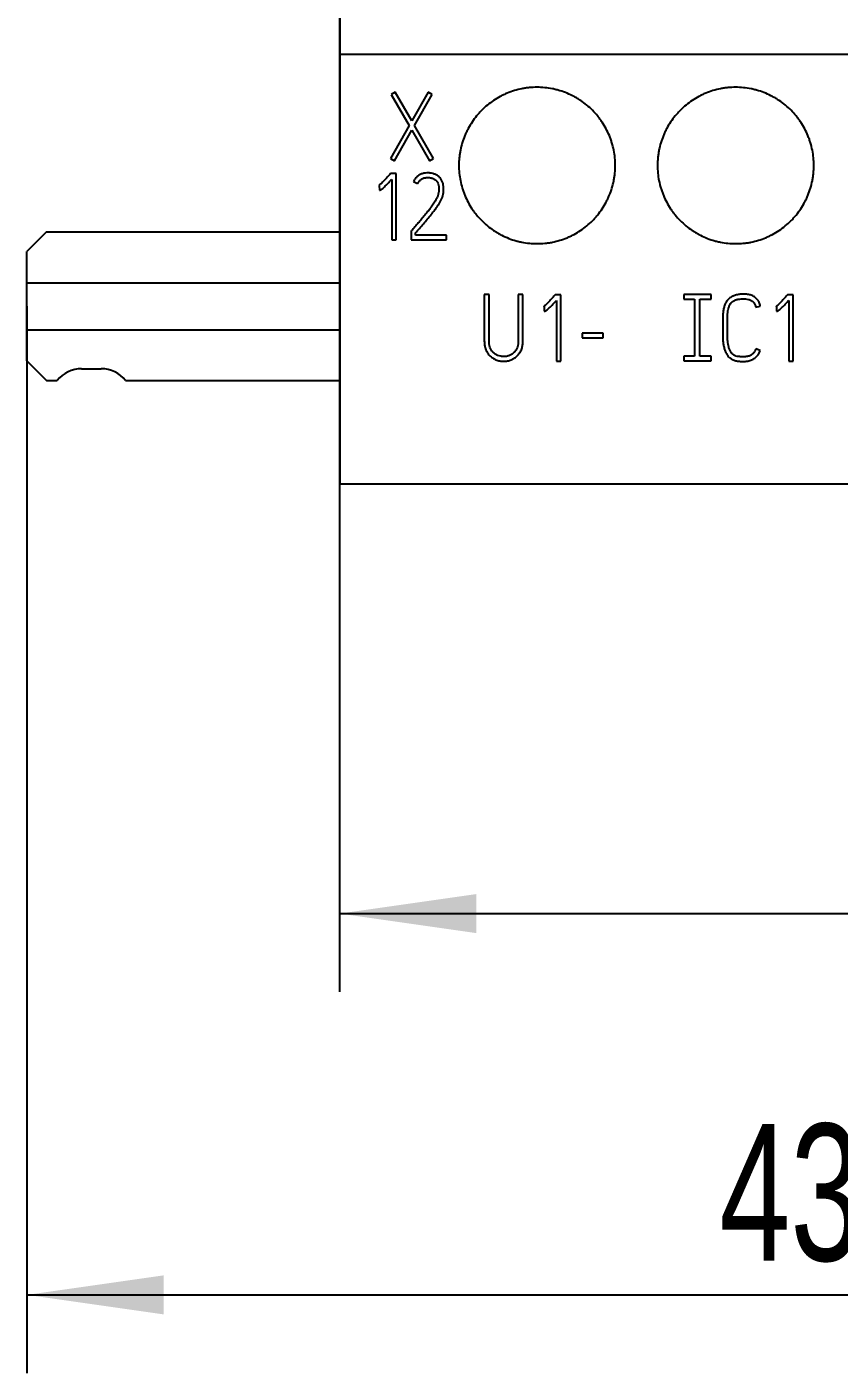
# Model space of a CAD drawing. Extents: x 0 to 420, y 0 to 297.
# Drawn here: x 99.53 to 120.31, y 124.46 to 158.89 of the extents above; entities that cross this region are included whole.
import ezdxf

# ---------------------------------------------------------------- set-up
doc = ezdxf.new("R2010")
doc.units = 0
doc.header["$LTSCALE"] = 23.1
for name, color, linetype in [('10000_FRONT', 7, 'CONTINUOUS'), ('10100_DIM_FRONT', 7, 'CONTINUOUS'), ('10500_FRONT_LABELING', 7, 'CONTINUOUS')]:
    doc.layers.add(name, color=color, linetype=linetype)
doc.styles.get("Standard").update_dxf_attribs({"font": 'txt', "width": 0.8})
doc.dimstyles.new('DIMSTYLE_1', dxfattribs={"dimtxt": 3.5, "dimasz": 3.5, "dimexe": 0.18, "dimexo": 0.0625, "dimgap": 0.09, "dimtad": 1, "dimtxsty": 'STANDARD', "dimcen": 0.09, "dimazin": 3, "dimtp": 0.05, "dimtm": 0.05, "dimtfac": 1, "dimtofl": 0, "dimtmove": 0, "dimatfit": 3, "dimtolj": 1})

# ---------------------------------------------------------------- blocks, each defined once
blk = doc.blocks.new('*D0')
at = {"layer": '10100_DIM_FRONT', "linetype": 'CONTINUOUS'}
for p, q in [((107.530749, 192.195968), (107.530749, 134.211085)), ((143.030749, 192.195968), (143.030749, 134.211085)), ((107.530749, 136.211085), (125.280749, 136.211085)), ((143.030749, 136.211085), (125.280749, 136.211085))]:
    blk.add_line(p, q, dxfattribs=at)
for points in [[(111.030749, 136.711085), (107.530749, 136.211085), (111.030749, 135.711085)], [(139.530749, 135.711085), (143.030749, 136.211085), (139.530749, 136.711085)]]:
    blk.add_solid(points, dxfattribs=at)
at = {"layer": '10100_DIM_FRONT', "linetype": 'CONTINUOUS', "width": 0.678571}
blk.add_text('35,5', height=3.5, dxfattribs=at).set_placement((121.450091, 137.086085))
blk = doc.blocks.new('*D1')
at = {"layer": '10100_DIM_FRONT', "linetype": 'CONTINUOUS'}
for p, q in [((143.030749, 192.195968), (143.030749, 124.458443)), ((99.530757, 151.746968), (99.530757, 124.458443)), ((99.530757, 126.458443), (121.280753, 126.458443)), ((143.030749, 126.458443), (121.280753, 126.458443))]:
    blk.add_line(p, q, dxfattribs=at)
for points in [[(103.030757, 126.958443), (99.530757, 126.458443), (103.030757, 125.958443)], [(139.530749, 125.958443), (143.030749, 126.458443), (139.530749, 126.958443)]]:
    blk.add_solid(points, dxfattribs=at)
at = {"layer": '10100_DIM_FRONT', "linetype": 'CONTINUOUS', "width": 0.696429}
blk.add_text('43,5', height=3.5, dxfattribs=at).set_placement((117.247464, 127.333443))

msp = doc.modelspace()

# ---------------------------------------------------------------- linework, layer by layer
at = {"layer": '10000_FRONT', "color": 7, "linetype": 'CONTINUOUS'}
for p, q in [((107.531, 237.197), (107.531, 147.197)), ((107.531, 158.197), (143.031, 158.197)), ((100.031, 153.647), (99.531, 153.147)), ((100.031, 153.647), (107.531, 153.647)), ((99.531, 150.347), (99.531, 153.147)), ((99.531, 152.347), (107.531, 152.347)), ((99.531, 151.147), (107.531, 151.147)), ((99.531, 150.347), (100.031, 149.847)), ((100.931, 150.147), (101.431, 150.147)), ((100.031, 149.847), (100.306, 149.847)), ((102.055, 149.847), (107.531, 149.847)), ((143.031, 147.197), (107.531, 147.197))]:
    msp.add_line(p, q, dxfattribs=at)
for centre, start, end in [((100.931, 149.347), 90, 141.3178), ((101.431, 149.347), 38.6822, 90)]:
    msp.add_arc(centre, 0.8, start, end, dxfattribs=at)
for points, knots in [([(114.581, 155.347), (114.581, 155.413), (114.577, 155.478), (114.565, 155.608), (114.555, 155.672), (114.53, 155.799), (114.514, 155.862), (114.486, 155.956), (114.476, 155.987), (114.454, 156.05), (114.442, 156.08), (114.404, 156.171), (114.349, 156.289), (114.282, 156.4), (114.228, 156.482), (114.209, 156.509), (114.17, 156.561), (114.15, 156.587), (114.087, 156.664), (114.043, 156.712), (113.905, 156.851), (113.805, 156.934), (113.682, 157.017), (113.668, 157.026), (113.64, 157.043), (113.626, 157.052), (113.584, 157.078), (113.555, 157.094), (113.469, 157.14), (113.409, 157.168), (113.289, 157.219), (113.228, 157.241), (113.133, 157.269), (113.102, 157.278), (113.038, 157.294), (113.006, 157.302), (112.908, 157.321), (112.779, 157.34), (112.648, 157.347), (112.517, 157.347), (112.452, 157.344), (112.353, 157.334), (112.32, 157.33), (112.255, 157.321), (112.223, 157.315), (112.126, 157.296), (112.063, 157.28), (111.938, 157.242), (111.876, 157.22), (111.785, 157.182), (111.755, 157.169), (111.71, 157.148), (111.695, 157.14), (111.666, 157.126), (111.593, 157.087), (111.523, 157.045), (111.36, 156.936), (111.259, 156.854), (111.142, 156.737), (111.12, 156.713), (111.076, 156.664), (111.054, 156.639), (110.992, 156.564), (110.953, 156.511), (110.881, 156.403), (110.848, 156.347), (110.801, 156.261), (110.787, 156.231), (110.758, 156.172), (110.745, 156.142), (110.708, 156.051), (110.664, 155.928), (110.632, 155.802), (110.613, 155.706), (110.607, 155.674), (110.598, 155.609), (110.594, 155.577), (110.584, 155.478), (110.581, 155.413), (110.581, 155.347)], [0, 0, 0, 0, 0.03125, 0.03125, 0.0625, 0.0625, 0.09375, 0.09375, 0.109375, 0.109375, 0.125, 0.125, 0.15625, 0.1875, 0.1875, 0.203125, 0.203125, 0.21875, 0.21875, 0.25, 0.25, 0.3125, 0.3125, 0.320312, 0.320312, 0.328125, 0.328125, 0.34375, 0.34375, 0.375, 0.375, 0.40625, 0.40625, 0.421875, 0.421875, 0.4375, 0.4375, 0.46875, 0.5, 0.5, 0.53125, 0.53125, 0.546875, 0.546875, 0.5625, 0.5625, 0.59375, 0.59375, 0.625, 0.625, 0.640625, 0.640625, 0.648438, 0.648438, 0.65625, 0.6875, 0.6875, 0.75, 0.75, 0.765625, 0.765625, 0.78125, 0.78125, 0.8125, 0.8125, 0.84375, 0.84375, 0.859375, 0.859375, 0.875, 0.875, 0.90625, 0.9375, 0.9375, 0.953125, 0.953125, 0.96875, 0.96875, 1, 1, 1, 1]), ([(119.661, 155.347), (119.661, 155.413), (119.657, 155.478), (119.645, 155.608), (119.635, 155.672), (119.61, 155.799), (119.594, 155.862), (119.566, 155.956), (119.556, 155.987), (119.534, 156.05), (119.522, 156.08), (119.484, 156.171), (119.429, 156.289), (119.362, 156.4), (119.308, 156.482), (119.289, 156.509), (119.25, 156.561), (119.23, 156.587), (119.167, 156.664), (119.123, 156.712), (118.985, 156.851), (118.885, 156.934), (118.762, 157.017), (118.748, 157.026), (118.72, 157.043), (118.706, 157.052), (118.664, 157.078), (118.635, 157.094), (118.549, 157.14), (118.489, 157.168), (118.369, 157.219), (118.308, 157.241), (118.213, 157.269), (118.182, 157.278), (118.118, 157.294), (118.086, 157.302), (117.988, 157.321), (117.859, 157.34), (117.728, 157.347), (117.597, 157.347), (117.532, 157.344), (117.433, 157.334), (117.4, 157.33), (117.335, 157.321), (117.303, 157.315), (117.206, 157.296), (117.143, 157.28), (117.018, 157.242), (116.956, 157.22), (116.865, 157.182), (116.835, 157.169), (116.79, 157.148), (116.775, 157.14), (116.746, 157.126), (116.673, 157.087), (116.603, 157.045), (116.44, 156.936), (116.339, 156.854), (116.222, 156.737), (116.2, 156.713), (116.156, 156.664), (116.134, 156.639), (116.072, 156.564), (116.033, 156.511), (115.961, 156.403), (115.928, 156.347), (115.881, 156.261), (115.867, 156.231), (115.838, 156.172), (115.825, 156.142), (115.788, 156.051), (115.744, 155.928), (115.712, 155.802), (115.693, 155.706), (115.687, 155.674), (115.678, 155.609), (115.674, 155.577), (115.664, 155.478), (115.661, 155.413), (115.661, 155.347)], [0, 0, 0, 0, 0.03125, 0.03125, 0.0625, 0.0625, 0.09375, 0.09375, 0.109375, 0.109375, 0.125, 0.125, 0.15625, 0.1875, 0.1875, 0.203125, 0.203125, 0.21875, 0.21875, 0.25, 0.25, 0.3125, 0.3125, 0.320312, 0.320312, 0.328125, 0.328125, 0.34375, 0.34375, 0.375, 0.375, 0.40625, 0.40625, 0.421875, 0.421875, 0.4375, 0.4375, 0.46875, 0.5, 0.5, 0.53125, 0.53125, 0.546875, 0.546875, 0.5625, 0.5625, 0.59375, 0.59375, 0.625, 0.625, 0.640625, 0.640625, 0.648438, 0.648438, 0.65625, 0.6875, 0.6875, 0.75, 0.75, 0.765625, 0.765625, 0.78125, 0.78125, 0.8125, 0.8125, 0.84375, 0.84375, 0.859375, 0.859375, 0.875, 0.875, 0.90625, 0.9375, 0.9375, 0.953125, 0.953125, 0.96875, 0.96875, 1, 1, 1, 1]), ([(110.581, 155.347), (110.581, 155.281), (110.584, 155.216), (110.597, 155.086), (110.606, 155.022), (110.631, 154.895), (110.647, 154.832), (110.676, 154.738), (110.686, 154.706), (110.708, 154.644), (110.72, 154.614), (110.757, 154.523), (110.813, 154.405), (110.879, 154.294), (110.934, 154.212), (110.952, 154.185), (110.991, 154.133), (111.011, 154.107), (111.074, 154.03), (111.118, 153.982), (111.256, 153.843), (111.357, 153.76), (111.479, 153.677), (111.493, 153.668), (111.521, 153.651), (111.535, 153.642), (111.577, 153.617), (111.606, 153.6), (111.693, 153.554), (111.752, 153.526), (111.872, 153.475), (111.934, 153.453), (112.028, 153.425), (112.059, 153.416), (112.123, 153.4), (112.156, 153.392), (112.253, 153.373), (112.383, 153.354), (112.513, 153.347), (112.644, 153.347), (112.71, 153.35), (112.808, 153.36), (112.841, 153.364), (112.907, 153.373), (113.069, 153.402), (113.225, 153.449), (113.377, 153.512), (113.407, 153.525), (113.451, 153.546), (113.466, 153.554), (113.496, 153.569), (113.569, 153.607), (113.639, 153.649), (113.802, 153.758), (113.903, 153.84), (114.019, 153.957), (114.042, 153.981), (114.086, 154.03), (114.107, 154.055), (114.169, 154.13), (114.208, 154.183), (114.28, 154.291), (114.314, 154.347), (114.36, 154.433), (114.375, 154.463), (114.403, 154.522), (114.416, 154.552), (114.454, 154.643), (114.498, 154.766), (114.529, 154.892), (114.548, 154.988), (114.554, 155.02), (114.564, 155.085), (114.568, 155.117), (114.578, 155.215), (114.581, 155.281), (114.581, 155.347)], [0, 0, 0, 0, 0.03125, 0.03125, 0.0625, 0.0625, 0.09375, 0.09375, 0.109375, 0.109375, 0.125, 0.125, 0.15625, 0.1875, 0.1875, 0.203125, 0.203125, 0.21875, 0.21875, 0.25, 0.25, 0.3125, 0.3125, 0.320312, 0.320312, 0.328125, 0.328125, 0.34375, 0.34375, 0.375, 0.375, 0.40625, 0.40625, 0.421875, 0.421875, 0.4375, 0.4375, 0.46875, 0.5, 0.5, 0.53125, 0.53125, 0.546875, 0.546875, 0.5625, 0.625, 0.625, 0.640625, 0.640625, 0.648438, 0.648438, 0.65625, 0.6875, 0.6875, 0.75, 0.75, 0.765625, 0.765625, 0.78125, 0.78125, 0.8125, 0.8125, 0.84375, 0.84375, 0.859375, 0.859375, 0.875, 0.875, 0.90625, 0.9375, 0.9375, 0.953125, 0.953125, 0.96875, 0.96875, 1, 1, 1, 1]), ([(115.661, 155.347), (115.661, 155.281), (115.664, 155.216), (115.677, 155.086), (115.686, 155.022), (115.711, 154.895), (115.727, 154.832), (115.756, 154.738), (115.766, 154.706), (115.788, 154.644), (115.8, 154.614), (115.837, 154.523), (115.893, 154.405), (115.959, 154.294), (116.014, 154.212), (116.032, 154.185), (116.071, 154.133), (116.091, 154.107), (116.154, 154.03), (116.198, 153.982), (116.336, 153.843), (116.437, 153.76), (116.559, 153.677), (116.573, 153.668), (116.601, 153.651), (116.615, 153.642), (116.657, 153.617), (116.686, 153.6), (116.773, 153.554), (116.832, 153.526), (116.952, 153.475), (117.014, 153.453), (117.108, 153.425), (117.139, 153.416), (117.203, 153.4), (117.236, 153.392), (117.333, 153.373), (117.463, 153.354), (117.593, 153.347), (117.724, 153.347), (117.79, 153.35), (117.888, 153.36), (117.921, 153.364), (117.987, 153.373), (118.149, 153.402), (118.305, 153.449), (118.457, 153.512), (118.487, 153.525), (118.531, 153.546), (118.546, 153.554), (118.576, 153.569), (118.649, 153.607), (118.719, 153.649), (118.882, 153.758), (118.983, 153.84), (119.099, 153.957), (119.122, 153.981), (119.166, 154.03), (119.187, 154.055), (119.249, 154.13), (119.288, 154.183), (119.36, 154.291), (119.394, 154.347), (119.44, 154.433), (119.455, 154.463), (119.483, 154.522), (119.496, 154.552), (119.534, 154.643), (119.578, 154.766), (119.609, 154.892), (119.628, 154.988), (119.634, 155.02), (119.644, 155.085), (119.648, 155.117), (119.658, 155.215), (119.661, 155.281), (119.661, 155.347)], [0, 0, 0, 0, 0.03125, 0.03125, 0.0625, 0.0625, 0.09375, 0.09375, 0.109375, 0.109375, 0.125, 0.125, 0.15625, 0.1875, 0.1875, 0.203125, 0.203125, 0.21875, 0.21875, 0.25, 0.25, 0.3125, 0.3125, 0.320312, 0.320312, 0.328125, 0.328125, 0.34375, 0.34375, 0.375, 0.375, 0.40625, 0.40625, 0.421875, 0.421875, 0.4375, 0.4375, 0.46875, 0.5, 0.5, 0.53125, 0.53125, 0.546875, 0.546875, 0.5625, 0.625, 0.625, 0.640625, 0.640625, 0.648438, 0.648438, 0.65625, 0.6875, 0.6875, 0.75, 0.75, 0.765625, 0.765625, 0.78125, 0.78125, 0.8125, 0.8125, 0.84375, 0.84375, 0.859375, 0.859375, 0.875, 0.875, 0.90625, 0.9375, 0.9375, 0.953125, 0.953125, 0.96875, 0.96875, 1, 1, 1, 1])]:
    msp.add_open_spline(points, degree=3, knots=knots, dxfattribs=at)
at = {"layer": '10500_FRONT_LABELING', "color": 7, "linetype": 'CONTINUOUS'}
for p, q in [((108.951, 157.223), (108.85, 157.164)), ((108.85, 157.164), (109.309, 156.369)), ((109.375, 156.487), (108.951, 157.223)), ((109.793, 157.223), (109.375, 156.487)), ((109.446, 156.367), (109.899, 157.164)), ((109.899, 157.164), (109.793, 157.223)), ((109.309, 156.369), (108.831, 155.528)), ((109.934, 155.528), (109.446, 156.367)), ((108.935, 155.469), (109.378, 156.249)), ((109.378, 156.249), (109.83, 155.469)), ((108.831, 155.528), (108.935, 155.469)), ((109.83, 155.469), (109.934, 155.528)), ((108.83, 155.138), (108.814, 155.119)), ((108.979, 155.138), (108.83, 155.138)), ((108.861, 154.991), (108.861, 153.445)), ((108.979, 153.445), (108.979, 155.138)), ((108.531, 154.833), (108.545, 154.838)), ((108.545, 154.838), (108.552, 154.718)), ((109.42, 154.937), (109.526, 154.883)), ((109.37, 153.68), (109.356, 153.664)), ((109.356, 153.664), (109.356, 153.447)), ((109.474, 153.565), (109.474, 153.621)), ((108.861, 153.445), (108.979, 153.445)), ((109.356, 153.447), (110.261, 153.447)), ((110.261, 153.565), (109.474, 153.565)), ((110.261, 153.447), (110.261, 153.565)), ((111.231, 152.049), (111.231, 150.852)), ((111.351, 152.049), (111.231, 152.049)), ((111.351, 150.852), (111.351, 152.049)), ((112.098, 152.049), (112.098, 150.852)), ((112.219, 152.049), (112.098, 152.049)), ((112.219, 150.852), (112.219, 152.049)), ((113.044, 152.038), (113.027, 152.019)), ((113.192, 152.038), (113.044, 152.038)), ((113.075, 151.891), (113.075, 150.345)), ((113.192, 150.345), (113.192, 152.038)), ((116.331, 152.047), (116.331, 151.927)), ((117.031, 152.047), (116.331, 152.047)), ((116.331, 151.927), (116.606, 151.927)), ((116.606, 151.927), (116.606, 150.467)), ((116.741, 150.467), (116.741, 151.927)), ((116.741, 151.927), (117.031, 151.927)), ((117.031, 151.927), (117.031, 152.047)), ((118.986, 152.038), (118.969, 152.019)), ((119.135, 152.038), (118.986, 152.038)), ((119.017, 151.891), (119.017, 150.345)), ((119.135, 150.345), (119.135, 152.038)), ((112.744, 151.733), (112.759, 151.738)), ((112.759, 151.738), (112.766, 151.618)), ((118.175, 151.724), (118.29, 151.752)), ((118.687, 151.733), (118.701, 151.738)), ((118.701, 151.738), (118.708, 151.618)), ((117.331, 151.446), (117.331, 150.998)), ((117.451, 150.998), (117.451, 151.446)), ((113.731, 151.057), (113.731, 150.936)), ((114.268, 151.057), (113.731, 151.057)), ((113.731, 150.936), (114.268, 150.936)), ((114.268, 150.936), (114.268, 151.057)), ((118.288, 150.616), (118.177, 150.656)), ((113.075, 150.345), (113.192, 150.345)), ((116.331, 150.467), (116.331, 150.347)), ((116.606, 150.467), (116.331, 150.467)), ((116.331, 150.347), (117.031, 150.347)), ((117.031, 150.467), (116.741, 150.467)), ((117.031, 150.347), (117.031, 150.467)), ((119.017, 150.345), (119.135, 150.345))]:
    msp.add_line(p, q, dxfattribs=at)
for points, knots in [([(108.814, 155.119), (108.803, 155.106), (108.791, 155.094), (108.769, 155.069), (108.757, 155.057), (108.723, 155.02), (108.7, 154.995), (108.654, 154.946), (108.631, 154.922), (108.595, 154.887), (108.583, 154.876), (108.564, 154.859), (108.557, 154.854), (108.544, 154.843), (108.538, 154.838), (108.531, 154.833)], [0, 0, 0, 0, 0.125, 0.125, 0.25, 0.25, 0.5, 0.5, 0.75, 0.75, 0.875, 0.875, 0.9375, 0.9375, 1, 1, 1, 1]), ([(108.552, 154.718), (108.556, 154.718), (108.561, 154.719), (108.569, 154.72), (108.574, 154.721), (108.582, 154.724), (108.586, 154.726), (108.593, 154.731), (108.597, 154.733), (108.608, 154.741), (108.615, 154.746), (108.628, 154.757), (108.635, 154.763), (108.654, 154.78), (108.667, 154.792), (108.692, 154.816), (108.705, 154.828), (108.741, 154.865), (108.766, 154.89), (108.813, 154.94), (108.837, 154.966), (108.861, 154.991)], [0, 0, 0, 0, 0.03125, 0.03125, 0.0625, 0.0625, 0.09375, 0.09375, 0.125, 0.125, 0.1875, 0.1875, 0.25, 0.25, 0.375, 0.375, 0.5, 0.5, 0.75, 0.75, 1, 1, 1, 1]), ([(109.526, 154.883), (109.535, 154.903), (109.547, 154.921), (109.567, 154.947), (109.575, 154.955), (109.59, 154.97), (109.607, 154.985), (109.625, 154.997), (109.644, 155.008), (109.654, 155.013), (109.684, 155.026), (109.706, 155.031), (109.738, 155.036), (109.749, 155.037), (109.771, 155.038), (109.782, 155.039), (109.815, 155.038), (109.836, 155.036), (109.869, 155.03), (109.88, 155.028), (109.901, 155.021), (109.911, 155.018), (109.931, 155.009), (109.941, 155.004), (109.96, 154.993), (109.969, 154.987), (109.986, 154.973), (109.994, 154.966), (110.005, 154.954), (110.009, 154.95), (110.016, 154.941), (110.019, 154.937), (110.028, 154.923), (110.034, 154.913), (110.043, 154.894), (110.048, 154.884), (110.059, 154.853), (110.063, 154.831), (110.068, 154.799), (110.069, 154.788), (110.07, 154.766), (110.07, 154.755), (110.07, 154.723), (110.069, 154.701), (110.063, 154.658), (110.059, 154.637), (110.052, 154.605), (110.049, 154.595), (110.043, 154.574), (110.04, 154.563), (110.028, 154.533), (110.019, 154.513), (110, 154.475), (109.989, 154.456), (109.966, 154.419), (109.955, 154.401), (109.919, 154.347), (109.894, 154.312), (109.843, 154.242), (109.816, 154.208), (109.762, 154.14), (109.735, 154.107), (109.679, 154.041), (109.652, 154.008), (109.596, 153.942), (109.568, 153.909), (109.511, 153.844), (109.483, 153.811), (109.441, 153.762), (109.427, 153.746), (109.398, 153.713), (109.384, 153.697), (109.37, 153.68)], [0, 0, 0, 0, 0.03125, 0.03125, 0.046875, 0.046875, 0.0625, 0.078125, 0.078125, 0.09375, 0.09375, 0.125, 0.125, 0.140625, 0.140625, 0.15625, 0.15625, 0.1875, 0.1875, 0.203125, 0.203125, 0.21875, 0.21875, 0.234375, 0.234375, 0.25, 0.25, 0.265625, 0.265625, 0.273438, 0.273438, 0.28125, 0.28125, 0.296875, 0.296875, 0.3125, 0.3125, 0.34375, 0.34375, 0.359375, 0.359375, 0.375, 0.375, 0.40625, 0.40625, 0.4375, 0.4375, 0.453125, 0.453125, 0.46875, 0.46875, 0.5, 0.5, 0.53125, 0.53125, 0.5625, 0.5625, 0.625, 0.625, 0.6875, 0.6875, 0.75, 0.75, 0.8125, 0.8125, 0.875, 0.875, 0.9375, 0.9375, 0.96875, 0.96875, 1, 1, 1, 1]), ([(109.474, 153.621), (109.507, 153.661), (109.54, 153.7), (109.606, 153.778), (109.639, 153.817), (109.706, 153.895), (109.739, 153.934), (109.805, 154.012), (109.837, 154.051), (109.902, 154.131), (109.934, 154.171), (109.98, 154.232), (109.995, 154.252), (110.025, 154.294), (110.04, 154.315), (110.068, 154.358), (110.082, 154.38), (110.108, 154.424), (110.12, 154.446), (110.141, 154.493), (110.151, 154.516), (110.167, 154.565), (110.173, 154.59), (110.183, 154.641), (110.186, 154.666), (110.191, 154.717), (110.191, 154.742), (110.189, 154.793), (110.186, 154.819), (110.178, 154.87), (110.172, 154.895), (110.158, 154.931), (110.153, 154.943), (110.142, 154.966), (110.136, 154.978), (110.122, 154.999), (110.115, 155.01), (110.098, 155.03), (110.09, 155.039), (110.072, 155.058), (110.062, 155.067), (110.042, 155.083), (110.031, 155.09), (110.009, 155.103), (109.998, 155.109), (109.974, 155.119), (109.962, 155.124), (109.926, 155.137), (109.901, 155.144), (109.863, 155.151), (109.85, 155.153), (109.824, 155.155), (109.811, 155.156), (109.772, 155.157), (109.747, 155.156), (109.708, 155.152), (109.695, 155.15), (109.67, 155.144), (109.657, 155.141), (109.62, 155.13), (109.597, 155.119), (109.563, 155.1), (109.552, 155.093), (109.531, 155.078), (109.511, 155.061), (109.492, 155.043), (109.475, 155.024), (109.467, 155.014), (109.444, 154.983), (109.43, 154.961), (109.42, 154.937)], [0, 0, 0, 0, 0.0625, 0.0625, 0.125, 0.125, 0.1875, 0.1875, 0.25, 0.25, 0.3125, 0.3125, 0.34375, 0.34375, 0.375, 0.375, 0.40625, 0.40625, 0.4375, 0.4375, 0.46875, 0.46875, 0.5, 0.5, 0.53125, 0.53125, 0.5625, 0.5625, 0.59375, 0.59375, 0.625, 0.625, 0.640625, 0.640625, 0.65625, 0.65625, 0.671875, 0.671875, 0.6875, 0.6875, 0.703125, 0.703125, 0.71875, 0.71875, 0.734375, 0.734375, 0.75, 0.75, 0.78125, 0.78125, 0.796875, 0.796875, 0.8125, 0.8125, 0.84375, 0.84375, 0.859375, 0.859375, 0.875, 0.875, 0.90625, 0.90625, 0.921875, 0.921875, 0.9375, 0.953125, 0.953125, 0.96875, 0.96875, 1, 1, 1, 1]), ([(113.027, 152.019), (113.016, 152.006), (113.005, 151.994), (112.982, 151.969), (112.971, 151.957), (112.937, 151.92), (112.914, 151.895), (112.868, 151.846), (112.845, 151.822), (112.809, 151.787), (112.796, 151.776), (112.777, 151.759), (112.771, 151.754), (112.758, 151.743), (112.752, 151.738), (112.744, 151.733)], [0, 0, 0, 0, 0.125, 0.125, 0.25, 0.25, 0.5, 0.5, 0.75, 0.75, 0.875, 0.875, 0.9375, 0.9375, 1, 1, 1, 1]), ([(112.766, 151.618), (112.77, 151.618), (112.774, 151.619), (112.783, 151.62), (112.787, 151.621), (112.796, 151.624), (112.8, 151.626), (112.807, 151.631), (112.811, 151.633), (112.821, 151.641), (112.828, 151.646), (112.842, 151.657), (112.849, 151.663), (112.868, 151.68), (112.881, 151.692), (112.906, 151.716), (112.918, 151.728), (112.955, 151.765), (112.979, 151.79), (113.027, 151.84), (113.051, 151.866), (113.075, 151.891)], [0, 0, 0, 0, 0.03125, 0.03125, 0.0625, 0.0625, 0.09375, 0.09375, 0.125, 0.125, 0.1875, 0.1875, 0.25, 0.25, 0.375, 0.375, 0.5, 0.5, 0.75, 0.75, 1, 1, 1, 1]), ([(118.29, 151.752), (118.286, 151.784), (118.277, 151.814), (118.261, 151.85), (118.257, 151.857), (118.249, 151.87), (118.245, 151.877), (118.232, 151.897), (118.223, 151.909), (118.202, 151.933), (118.191, 151.945), (118.167, 151.965), (118.154, 151.975), (118.128, 151.993), (118.115, 152.001), (118.086, 152.016), (118.072, 152.022), (118.042, 152.033), (118.027, 152.037), (117.996, 152.045), (117.981, 152.047), (117.934, 152.054), (117.902, 152.056), (117.839, 152.057), (117.808, 152.056), (117.761, 152.051), (117.745, 152.049), (117.714, 152.044), (117.698, 152.041), (117.652, 152.03), (117.622, 152.02), (117.586, 152.004), (117.579, 152.001), (117.565, 151.994), (117.558, 151.99), (117.537, 151.978), (117.524, 151.969), (117.499, 151.95), (117.487, 151.94), (117.465, 151.918), (117.454, 151.906), (117.435, 151.881), (117.426, 151.868), (117.41, 151.841), (117.402, 151.827), (117.382, 151.784), (117.372, 151.755), (117.355, 151.695), (117.349, 151.664), (117.334, 151.571), (117.331, 151.509), (117.331, 151.446)], [0, 0, 0, 0, 0.0625, 0.0625, 0.078125, 0.078125, 0.09375, 0.09375, 0.125, 0.125, 0.15625, 0.15625, 0.1875, 0.1875, 0.21875, 0.21875, 0.25, 0.25, 0.28125, 0.28125, 0.3125, 0.3125, 0.375, 0.375, 0.4375, 0.4375, 0.46875, 0.46875, 0.5, 0.5, 0.5625, 0.5625, 0.578125, 0.578125, 0.59375, 0.59375, 0.625, 0.625, 0.65625, 0.65625, 0.6875, 0.6875, 0.71875, 0.71875, 0.75, 0.75, 0.8125, 0.8125, 0.875, 0.875, 1, 1, 1, 1]), ([(117.451, 151.446), (117.451, 151.47), (117.452, 151.494), (117.454, 151.542), (117.456, 151.566), (117.461, 151.614), (117.465, 151.638), (117.472, 151.673), (117.475, 151.685), (117.482, 151.708), (117.486, 151.72), (117.494, 151.743), (117.499, 151.754), (117.509, 151.776), (117.515, 151.787), (117.534, 151.818), (117.549, 151.837), (117.571, 151.858), (117.576, 151.862), (117.585, 151.87), (117.59, 151.873), (117.605, 151.884), (117.616, 151.89), (117.637, 151.901), (117.649, 151.906), (117.666, 151.912), (117.672, 151.914), (117.684, 151.917), (117.702, 151.922), (117.72, 151.925), (117.744, 151.929), (117.756, 151.93), (117.792, 151.934), (117.816, 151.935), (117.865, 151.936), (117.889, 151.936), (117.938, 151.932), (117.962, 151.929), (117.998, 151.92), (118.01, 151.917), (118.032, 151.908), (118.044, 151.903), (118.065, 151.892), (118.076, 151.885), (118.095, 151.87), (118.103, 151.862), (118.116, 151.849), (118.12, 151.844), (118.127, 151.835), (118.131, 151.83), (118.141, 151.814), (118.146, 151.804), (118.157, 151.782), (118.161, 151.771), (118.169, 151.748), (118.172, 151.736), (118.175, 151.724)], [0, 0, 0, 0, 0.0625, 0.0625, 0.125, 0.125, 0.1875, 0.1875, 0.21875, 0.21875, 0.25, 0.25, 0.28125, 0.28125, 0.3125, 0.3125, 0.375, 0.375, 0.390625, 0.390625, 0.40625, 0.40625, 0.4375, 0.4375, 0.46875, 0.46875, 0.484375, 0.484375, 0.5, 0.53125, 0.53125, 0.5625, 0.5625, 0.625, 0.625, 0.6875, 0.6875, 0.75, 0.75, 0.78125, 0.78125, 0.8125, 0.8125, 0.84375, 0.84375, 0.875, 0.875, 0.890625, 0.890625, 0.90625, 0.90625, 0.9375, 0.9375, 0.96875, 0.96875, 1, 1, 1, 1]), ([(118.969, 152.019), (118.958, 152.006), (118.947, 151.994), (118.924, 151.969), (118.913, 151.957), (118.879, 151.92), (118.856, 151.895), (118.81, 151.846), (118.787, 151.822), (118.751, 151.787), (118.738, 151.776), (118.72, 151.759), (118.713, 151.754), (118.7, 151.743), (118.694, 151.738), (118.687, 151.733)], [0, 0, 0, 0, 0.125, 0.125, 0.25, 0.25, 0.5, 0.5, 0.75, 0.75, 0.875, 0.875, 0.9375, 0.9375, 1, 1, 1, 1]), ([(118.708, 151.618), (118.712, 151.618), (118.717, 151.619), (118.725, 151.62), (118.729, 151.621), (118.738, 151.624), (118.742, 151.626), (118.749, 151.631), (118.753, 151.633), (118.764, 151.641), (118.77, 151.646), (118.784, 151.657), (118.791, 151.663), (118.81, 151.68), (118.823, 151.692), (118.848, 151.716), (118.86, 151.728), (118.897, 151.765), (118.921, 151.79), (118.969, 151.84), (118.993, 151.866), (119.017, 151.891)], [0, 0, 0, 0, 0.03125, 0.03125, 0.0625, 0.0625, 0.09375, 0.09375, 0.125, 0.125, 0.1875, 0.1875, 0.25, 0.25, 0.375, 0.375, 0.5, 0.5, 0.75, 0.75, 1, 1, 1, 1]), ([(111.231, 150.852), (111.231, 150.818), (111.233, 150.785), (111.24, 150.736), (111.243, 150.72), (111.249, 150.696), (111.252, 150.688), (111.257, 150.672), (111.259, 150.664), (111.274, 150.625), (111.288, 150.596), (111.314, 150.553), (111.323, 150.54), (111.343, 150.513), (111.354, 150.501), (111.389, 150.465), (111.414, 150.443), (111.455, 150.415), (111.47, 150.406), (111.499, 150.39), (111.514, 150.383), (111.56, 150.364), (111.592, 150.354), (111.642, 150.344), (111.658, 150.342), (111.691, 150.338), (111.725, 150.337), (111.758, 150.338), (111.791, 150.341), (111.808, 150.344), (111.857, 150.354), (111.889, 150.363), (111.935, 150.382), (111.95, 150.389), (111.98, 150.405), (111.994, 150.414), (112.035, 150.442), (112.06, 150.463), (112.089, 150.493), (112.095, 150.5), (112.106, 150.512), (112.111, 150.519), (112.126, 150.539), (112.135, 150.553), (112.152, 150.581), (112.16, 150.595), (112.175, 150.625), (112.182, 150.641), (112.193, 150.672), (112.198, 150.688), (112.206, 150.72), (112.209, 150.736), (112.214, 150.768), (112.216, 150.785), (112.218, 150.818), (112.219, 150.835), (112.219, 150.852)], [0, 0, 0, 0, 0.0625, 0.0625, 0.09375, 0.09375, 0.109375, 0.109375, 0.125, 0.125, 0.1875, 0.1875, 0.21875, 0.21875, 0.25, 0.25, 0.3125, 0.3125, 0.34375, 0.34375, 0.375, 0.375, 0.4375, 0.4375, 0.46875, 0.46875, 0.5, 0.53125, 0.53125, 0.5625, 0.5625, 0.625, 0.625, 0.65625, 0.65625, 0.6875, 0.6875, 0.75, 0.75, 0.765625, 0.765625, 0.78125, 0.78125, 0.8125, 0.8125, 0.84375, 0.84375, 0.875, 0.875, 0.90625, 0.90625, 0.9375, 0.9375, 0.96875, 0.96875, 1, 1, 1, 1]), ([(112.098, 150.852), (112.098, 150.826), (112.097, 150.801), (112.09, 150.752), (112.084, 150.727), (112.072, 150.691), (112.067, 150.679), (112.056, 150.656), (112.051, 150.645), (112.038, 150.623), (112.031, 150.613), (112.016, 150.592), (112.008, 150.582), (111.982, 150.554), (111.962, 150.538), (111.931, 150.516), (111.92, 150.509), (111.898, 150.497), (111.886, 150.492), (111.851, 150.478), (111.826, 150.47), (111.776, 150.46), (111.751, 150.458), (111.713, 150.458), (111.7, 150.458), (111.674, 150.461), (111.662, 150.463), (111.624, 150.47), (111.6, 150.477), (111.57, 150.489), (111.564, 150.492), (111.553, 150.497), (111.547, 150.5), (111.53, 150.509), (111.519, 150.515), (111.488, 150.537), (111.469, 150.553), (111.447, 150.577), (111.443, 150.581), (111.435, 150.591), (111.431, 150.596), (111.419, 150.612), (111.412, 150.622), (111.4, 150.644), (111.394, 150.655), (111.383, 150.678), (111.378, 150.69), (111.365, 150.726), (111.36, 150.75), (111.354, 150.788), (111.353, 150.801), (111.351, 150.826), (111.351, 150.839), (111.351, 150.852)], [0, 0, 0, 0, 0.0625, 0.0625, 0.125, 0.125, 0.15625, 0.15625, 0.1875, 0.1875, 0.21875, 0.21875, 0.25, 0.25, 0.3125, 0.3125, 0.34375, 0.34375, 0.375, 0.375, 0.4375, 0.4375, 0.5, 0.5, 0.53125, 0.53125, 0.5625, 0.5625, 0.625, 0.625, 0.640625, 0.640625, 0.65625, 0.65625, 0.6875, 0.6875, 0.75, 0.75, 0.765625, 0.765625, 0.78125, 0.78125, 0.8125, 0.8125, 0.84375, 0.84375, 0.875, 0.875, 0.9375, 0.9375, 0.96875, 0.96875, 1, 1, 1, 1]), ([(117.331, 150.998), (117.331, 150.966), (117.331, 150.934), (117.335, 150.871), (117.337, 150.839), (117.345, 150.776), (117.35, 150.745), (117.36, 150.698), (117.364, 150.683), (117.373, 150.652), (117.378, 150.636), (117.388, 150.606), (117.394, 150.592), (117.407, 150.562), (117.414, 150.548), (117.43, 150.52), (117.438, 150.506), (117.457, 150.48), (117.467, 150.468), (117.483, 150.45), (117.489, 150.445), (117.501, 150.434), (117.507, 150.428), (117.526, 150.414), (117.539, 150.405), (117.567, 150.389), (117.581, 150.381), (117.611, 150.368), (117.626, 150.363), (117.656, 150.353), (117.672, 150.349), (117.696, 150.345), (117.704, 150.343), (117.72, 150.341), (117.728, 150.34), (117.752, 150.338), (117.768, 150.337), (117.8, 150.336), (117.816, 150.336), (117.864, 150.335), (117.896, 150.336), (117.943, 150.34), (117.959, 150.343), (117.991, 150.348), (118.007, 150.352), (118.054, 150.366), (118.083, 150.379), (118.125, 150.403), (118.139, 150.412), (118.165, 150.431), (118.189, 150.452), (118.211, 150.476), (118.227, 150.495), (118.231, 150.501), (118.241, 150.514), (118.245, 150.521), (118.266, 150.555), (118.279, 150.584), (118.288, 150.616)], [0, 0, 0, 0, 0.0625, 0.0625, 0.125, 0.125, 0.1875, 0.1875, 0.21875, 0.21875, 0.25, 0.25, 0.28125, 0.28125, 0.3125, 0.3125, 0.34375, 0.34375, 0.375, 0.375, 0.390625, 0.390625, 0.40625, 0.40625, 0.4375, 0.4375, 0.46875, 0.46875, 0.5, 0.5, 0.53125, 0.53125, 0.546875, 0.546875, 0.5625, 0.5625, 0.59375, 0.59375, 0.625, 0.625, 0.6875, 0.6875, 0.71875, 0.71875, 0.75, 0.75, 0.8125, 0.8125, 0.84375, 0.84375, 0.875, 0.90625, 0.90625, 0.921875, 0.921875, 0.9375, 0.9375, 1, 1, 1, 1]), ([(118.177, 150.656), (118.169, 150.632), (118.159, 150.609), (118.14, 150.577), (118.133, 150.567), (118.116, 150.548), (118.108, 150.538), (118.089, 150.522), (118.08, 150.514), (118.059, 150.499), (118.048, 150.493), (118.025, 150.481), (118.014, 150.477), (117.99, 150.468), (117.978, 150.465), (117.953, 150.46), (117.94, 150.458), (117.915, 150.456), (117.902, 150.455), (117.877, 150.453), (117.865, 150.453), (117.839, 150.453), (117.827, 150.453), (117.801, 150.454), (117.789, 150.455), (117.764, 150.457), (117.751, 150.457), (117.713, 150.461), (117.688, 150.464), (117.658, 150.475), (117.652, 150.477), (117.641, 150.483), (117.635, 150.485), (117.619, 150.495), (117.608, 150.501), (117.588, 150.517), (117.578, 150.525), (117.561, 150.543), (117.553, 150.553), (117.538, 150.574), (117.532, 150.584), (117.519, 150.607), (117.514, 150.618), (117.498, 150.652), (117.49, 150.676), (117.476, 150.724), (117.471, 150.748), (117.462, 150.798), (117.459, 150.823), (117.453, 150.897), (117.451, 150.948), (117.451, 150.998)], [0, 0, 0, 0, 0.0625, 0.0625, 0.09375, 0.09375, 0.125, 0.125, 0.15625, 0.15625, 0.1875, 0.1875, 0.21875, 0.21875, 0.25, 0.25, 0.28125, 0.28125, 0.3125, 0.3125, 0.34375, 0.34375, 0.375, 0.375, 0.40625, 0.40625, 0.4375, 0.4375, 0.5, 0.5, 0.515625, 0.515625, 0.53125, 0.53125, 0.5625, 0.5625, 0.59375, 0.59375, 0.625, 0.625, 0.65625, 0.65625, 0.6875, 0.6875, 0.75, 0.75, 0.8125, 0.8125, 0.875, 0.875, 1, 1, 1, 1])]:
    msp.add_open_spline(points, degree=3, knots=knots, dxfattribs=at)

# ---------------------------------------------------------------- dimensions: what is measured, and where the dimension line sits
at = {"layer": '10100_DIM_FRONT', "linetype": 'CONTINUOUS'}
for base, p1, text, picture, middle in [((143.031, 126.458), (99.531, 151.747), '43,5', '*D1', (122.122, 129.083)), ((143.031, 136.211), (107.531, 192.196), '35,5', '*D0', (126.2, 138.836))]:
    dim = msp.add_linear_dim(base=base, p1=p1, p2=(143.031, 192.196), text=text, dimstyle='DIMSTYLE_1', dxfattribs=at)
    dim.commit()
    dim.dimension.update_dxf_attribs({"geometry": picture, "text_midpoint": middle, "dimtype": 160})

doc.saveas('drawing.dxf')
